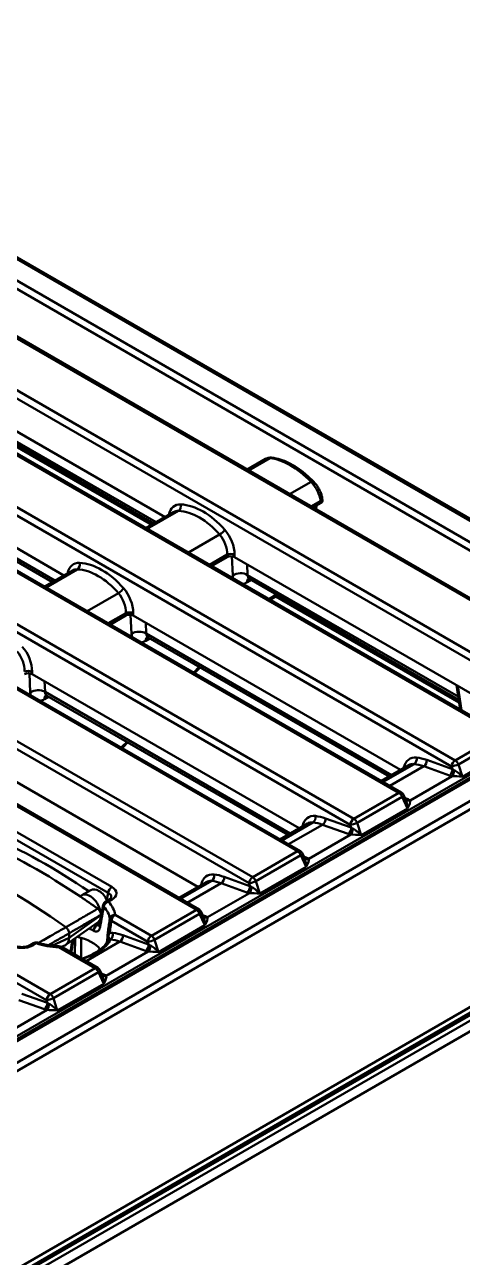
# Model space of a CAD drawing. Header units: millimetres. Extents: x 0 to 1485, y 0 to 1050.
# Drawn here: x 1326 to 1367.9, y 298 to 416 of the extents above; entities that cross this region are included whole.
import ezdxf

# ---------------------------------------------------------------- set-up
doc = ezdxf.new("R2010")
doc.units = ezdxf.units.MM
doc.header["$LTSCALE"] = 2.5
doc.layers.add('Sichtbare Kanten(DIN)', color=7, linetype='Continuous', lineweight=50)
doc.layers.add('Sichtbare tangentiale Kanten(DIN)', color=7, linetype='Continuous', lineweight=50)

msp = doc.modelspace()

# ---------------------------------------------------------------- linework, layer by layer
at = {"layer": 'Sichtbare Kanten(DIN)'}
for p, q in [((1392.125, 355.146), (1286.742, 415.989)), ((1381.451, 353.695), (1283.521, 410.235)), ((1371.764, 348.102), (1273.834, 404.642)), ((1362.076, 342.509), (1264.147, 399.049)), ((1352.389, 336.916), (1254.459, 393.456)), ((1342.702, 331.323), (1244.745, 387.878)), ((1339.453, 368.88), (1314.987, 383.005)), ((1338.358, 368.248), (1316.407, 380.922)), ((1329.765, 363.287), (1305.3, 377.412)), ((1328.671, 362.655), (1306.719, 375.329)), ((1349.07, 374.433), (1347.301, 373.411)), ((1354.52, 370.456), (1354.485, 370.685)), ((1340.276, 369.355), (1337.614, 367.818)), ((1354.376, 370.227), (1353.596, 369.777)), ((1353.92, 369.59), (1353.95, 369.981)), ((1345.395, 365.043), (1343.908, 364.184)), ((1371.662, 350.284), (1346.1, 365.043)), ((1330.589, 363.762), (1327.926, 362.225)), ((1367.539, 351.401), (1347.519, 362.959)), ((1350.246, 361.385), (1349.502, 360.955)), ((1335.708, 359.45), (1334.221, 358.591)), ((1361.975, 344.691), (1336.413, 359.45)), ((1360.88, 344.059), (1337.832, 357.366)), ((1387.323, 354.738), (1286.948, 296.787)), ((1352.288, 339.098), (1326.725, 353.857)), ((1342.282, 353.937), (1342.812, 354.491)), ((1367.329, 352.786), (1367.682, 350.459)), ((1351.193, 338.466), (1328.145, 351.773)), ((1342.6, 333.505), (1317.038, 348.264)), ((1360.136, 343.629), (1362.755, 345.141)), ((1362.28, 342.286), (1362.484, 341.844)), ((1350.448, 338.036), (1353.068, 339.548)), ((1352.593, 336.693), (1352.797, 336.251)), ((1287.199, 272.655), (1393.973, 334.301)), ((1340.761, 332.443), (1343.38, 333.955)), ((1331.506, 332.696), (1332.354, 333.186)), ((1334.109, 332.289), (1333.771, 332.094)), ((1333.319, 330.785), (1333.319, 330.822)), ((1333.319, 330.779), (1333.319, 330.785)), ((1342.905, 331.1), (1343.11, 330.658)), ((1329.998, 327.967), (1333.047, 330.117)), ((1333.047, 330.117), (1333.238, 330.227)), ((1326.877, 328.113), (1326.539, 327.918)), ((1329.92, 327.922), (1329.53, 327.742)), ((1330.27, 329.039), (1330.27, 328.629)), ((1330.484, 327.191), (1330.681, 328.448)), ((1331.429, 328.605), (1331.429, 326.645)), ((1333.014, 325.73), (1329.535, 327.739)), ((1333.218, 325.507), (1333.422, 325.065))]:
    msp.add_line(p, q, dxfattribs=at)
for centre, start, end in [((1361.826, 342.076), 24.82005, 60), ((1352.139, 336.483), 24.82005, 60), ((1334.021, 331.661), 120, 169.23426), ((1342.452, 330.89), 24.82005, 60), ((1327.127, 327.68), 71.83085, 120), ((1329.285, 327.306), 60, 87.76708), ((1332.764, 325.297), 24.82005, 60)]:
    msp.add_arc(centre, 0.5, start, end, dxfattribs=at)
for centre, major_axis, ratio, start_param, end_param in [((1354.018, 370.431), (0.504, 0), 0.5729812, 5.5015852, 6.3697947), ((1345.748, 364.836), (0.5, 0), 0.5817527, 0.7891963, 2.3523964), ((1336.06, 359.243), (0.5, 0), 0.5817527, 0.7891963, 2.3523964), ((1326.373, 353.65), (0.5, 0), 0.5817527, 0.7891963, 2.3523964), ((1327.3, 279.1), (-34.287, 59.387), 0.5773503, 5.4141782, 5.6123962), ((1328.149, 279.59), (-34.287, 59.387), 0.5773503, 5.4149885, 5.6123962), ((1324.083, 277.242), (34.406, -59.593), 0.5773503, 2.2351216, 2.477277), ((1332.257, 331.395), (-0.751, 1.301), 0.5773503, 4.0032925, 6.521409), ((1333.105, 331.885), (-0.751, 1.301), 0.5773503, 4.6108683, 6.2831853), ((1327.3, 279.1), (-34.287, 59.387), 0.5773503, 5.3798161, 5.4141782), ((1332.257, 331.395), (0.752, -1.303), 0.575771, 0.0522169, 0.7840286), ((1332.257, 331.395), (0.751, -1.301), 0.5773503, 0.7826591, 0.7881372), ((1329.208, 329.246), (0.752, -1.303), 0.575771, 6.2309684, 7.0672139), ((1329.626, 326.544), (-4, 0), 0.5773503, 3.5728161, 4.3503145), ((1332.99, 326.759), (0.908, 1.511), 0.0420044, 5.9987699, 6.0123631)]:
    msp.add_ellipse(centre, major_axis=major_axis, ratio=ratio, start_param=start_param, end_param=end_param, dxfattribs=at)
for points, knots in [([(1349.681, 374.554), (1349.641, 374.558), (1349.6, 374.56), (1349.518, 374.56), (1349.477, 374.558), (1349.393, 374.548), (1349.352, 374.54), (1349.269, 374.519), (1349.228, 374.506), (1349.147, 374.474), (1349.108, 374.455), (1349.07, 374.433)], [0.40814755, 0.40814755, 0.40814755, 0.40814755, 0.48359767, 0.48359767, 0.55904779, 0.55904779, 0.63449792, 0.63449792, 0.70994804, 0.70994804, 0.78539816, 0.78539816, 0.78539816, 0.78539816]), ([(1353.635, 372.301), (1353.385, 372.554), (1353.129, 372.791), (1352.607, 373.227), (1352.341, 373.426), (1351.806, 373.781), (1351.536, 373.937), (1350.999, 374.2), (1350.731, 374.308), (1350.201, 374.472), (1349.938, 374.527), (1349.681, 374.554)], [-0.40814755, -0.40814755, -0.40814755, -0.40814755, -0.24488853, -0.24488853, -0.08162951, -0.08162951, 0.08162951, 0.08162951, 0.24488853, 0.24488853, 0.40814755, 0.40814755, 0.40814755, 0.40814755]), ([(1354.485, 370.685), (1354.468, 370.8), (1354.441, 370.916), (1354.369, 371.146), (1354.325, 371.261), (1354.221, 371.487), (1354.162, 371.598), (1354.031, 371.814), (1353.959, 371.918), (1353.804, 372.118), (1353.721, 372.213), (1353.635, 372.301)], [-1.4835299, -1.4835299, -1.4835299, -1.4835299, -1.2684534, -1.2684534, -1.0533769, -1.0533769, -0.8383005, -0.8383005, -0.623224, -0.623224, -0.4081475, -0.4081475, -0.4081475, -0.4081475]), ([(1347.519, 362.959), (1347.489, 362.977), (1347.456, 362.989), (1347.402, 363.003), (1347.38, 363.005), (1347.362, 363.005), (1347.359, 363.004), (1347.359, 363.004)], [-0.78539816, -0.78539816, -0.78539816, -0.78539816, -0.62831853, -0.62831853, -0.4712389, -0.4712389, -0.37874925, -0.37874925, -0.37874925, -0.37874925]), ([(1337.832, 357.366), (1337.801, 357.384), (1337.768, 357.396), (1337.714, 357.41), (1337.693, 357.412), (1337.675, 357.412), (1337.672, 357.411), (1337.672, 357.411)], [-0.78539816, -0.78539816, -0.78539816, -0.78539816, -0.62831853, -0.62831853, -0.4712389, -0.4712389, -0.37874925, -0.37874925, -0.37874925, -0.37874925]), ([(1328.145, 351.773), (1328.114, 351.791), (1328.081, 351.803), (1328.027, 351.817), (1328.006, 351.819), (1327.988, 351.819), (1327.984, 351.818), (1327.984, 351.818)], [-0.78539816, -0.78539816, -0.78539816, -0.78539816, -0.62831853, -0.62831853, -0.4712389, -0.4712389, -0.37874925, -0.37874925, -0.37874925, -0.37874925]), ([(1335.328, 346.766), (1335.507, 346.941), (1335.685, 347.117), (1335.868, 347.299), (1335.873, 347.304), (1335.878, 347.308)], [0.351302021, 0.351302021, 0.351302021, 0.351302021, 0.361283155, 0.361283155, 0.361559024, 0.361559024, 0.361559024, 0.361559024]), ([(1362.483, 341.847), (1362.483, 341.847), (1362.483, 341.846), (1362.485, 341.845), (1362.486, 341.842), (1362.491, 341.837), (1362.494, 341.833), (1362.502, 341.825), (1362.507, 341.82), (1362.512, 341.816)], [-0.52379285, -0.52379285, -0.52379285, -0.52379285, -0.50995608, -0.50995608, -0.456326, -0.456326, -0.40269593, -0.40269593, -0.34906585, -0.34906585, -0.34906585, -0.34906585]), ([(1352.796, 336.254), (1352.796, 336.254), (1352.796, 336.253), (1352.797, 336.252), (1352.799, 336.249), (1352.803, 336.244), (1352.806, 336.24), (1352.814, 336.232), (1352.819, 336.227), (1352.825, 336.223)], [-0.52379285, -0.52379285, -0.52379285, -0.52379285, -0.50995608, -0.50995608, -0.456326, -0.456326, -0.40269593, -0.40269593, -0.34906585, -0.34906585, -0.34906585, -0.34906585]), ([(1333.53, 331.754), (1333.506, 331.627), (1333.482, 331.5), (1333.433, 331.245), (1333.409, 331.118), (1333.36, 330.864), (1333.336, 330.737), (1333.287, 330.482), (1333.262, 330.355), (1333.213, 330.1), (1333.189, 329.973), (1333.164, 329.845)], [0.54406896, 0.54406896, 0.54406896, 0.54406896, 0.64008714, 0.64008714, 0.73610532, 0.73610532, 0.8321235, 0.8321235, 0.92814169, 0.92814169, 1.02415987, 1.02415987, 1.02415987, 1.02415987]), ([(1334.297, 332.464), (1334.297, 332.462), (1334.296, 332.459), (1334.291, 332.448), (1334.286, 332.44), (1334.271, 332.418), (1334.26, 332.405), (1334.23, 332.375), (1334.211, 332.358), (1334.166, 332.324), (1334.139, 332.306), (1334.109, 332.289)], [0.12038928, 0.12038928, 0.12038928, 0.12038928, 0.25190578, 0.25190578, 0.38342229, 0.38342229, 0.5149388, 0.5149388, 0.64645531, 0.64645531, 0.77797182, 0.77797182, 0.77797182, 0.77797182]), ([(1333.316, 330.877), (1333.313, 330.907), (1333.307, 330.937), (1333.286, 331.019), (1333.267, 331.07), (1333.213, 331.178), (1333.178, 331.234), (1333.097, 331.332), (1333.053, 331.374), (1333.007, 331.406)], [-0.13225472, -0.13225472, -0.13225472, -0.13225472, -0.11178349, -0.11178349, -0.07807626, -0.07807626, -0.0390802, -0.0390802, 0, 0, 0, 0]), ([(1343.108, 330.661), (1343.108, 330.661), (1343.109, 330.66), (1343.11, 330.659), (1343.111, 330.656), (1343.116, 330.651), (1343.119, 330.647), (1343.127, 330.639), (1343.132, 330.634), (1343.138, 330.63)], [-0.52379285, -0.52379285, -0.52379285, -0.52379285, -0.50995608, -0.50995608, -0.456326, -0.456326, -0.40269593, -0.40269593, -0.34906585, -0.34906585, -0.34906585, -0.34906585]), ([(1330.27, 329.039), (1330.27, 329.093), (1330.261, 329.15), (1330.226, 329.269), (1330.201, 329.328), (1330.141, 329.433), (1330.108, 329.479), (1330.037, 329.56), (1329.999, 329.595), (1329.96, 329.623)], [0, 0, 0, 0, 0.03907972, 0.03907972, 0.07807584, 0.07807584, 0.1116271, 0.1116271, 0.14519597, 0.14519597, 0.14519597, 0.14519597]), ([(1333.164, 329.845), (1333.16, 329.827), (1333.156, 329.812), (1333.149, 329.788), (1333.146, 329.78), (1333.142, 329.773), (1333.142, 329.772), (1333.142, 329.772)], [0, 0, 0, 0, 0.026375528, 0.026375528, 0.052751057, 0.052751057, 0.067864579, 0.067864579, 0.067864579, 0.067864579]), ([(1326.539, 327.918), (1326.482, 327.885), (1326.411, 327.853), (1326.248, 327.797), (1326.155, 327.774), (1325.954, 327.741), (1325.846, 327.733), (1325.63, 327.732), (1325.522, 327.741), (1325.317, 327.774), (1325.221, 327.798), (1325.058, 327.855), (1324.99, 327.886), (1324.934, 327.918)], [-0.7779718, -0.7779718, -0.7779718, -0.7779718, -0.5289304, -0.5289304, -0.2692866, -0.2692866, -0.0019422, -0.0019422, 0.2681177, 0.2681177, 0.5354857, 0.5354857, 0.7779718, 0.7779718, 0.7779718, 0.7779718]), ([(1329.304, 327.805), (1329.162, 327.811), (1329.02, 327.82), (1328.738, 327.846), (1328.598, 327.862), (1328.322, 327.903), (1328.186, 327.926), (1327.919, 327.98), (1327.787, 328.011), (1327.53, 328.078), (1327.405, 328.115), (1327.283, 328.155)], [5.56522, 5.56522, 5.56522, 5.56522, 5.65511088, 5.65511088, 5.74500175, 5.74500175, 5.83489262, 5.83489262, 5.92478349, 5.92478349, 6.01467437, 6.01467437, 6.01467437, 6.01467437]), ([(1333.879, 328.198), (1333.853, 328.136), (1333.797, 328.04), (1333.603, 327.802), (1333.448, 327.653), (1333.058, 327.357), (1332.823, 327.209), (1332.284, 326.933), (1331.982, 326.803), (1331.596, 326.662), (1331.535, 326.64), (1331.474, 326.619)], [0, 0, 0, 0, 0.18657678, 0.18657678, 0.41689445, 0.41689445, 0.64721212, 0.64721212, 0.87752979, 0.87752979, 0.91960563, 0.91960563, 0.91960563, 0.91960563]), ([(1333.908, 328.317), (1333.907, 328.304), (1333.904, 328.292), (1333.9, 328.271), (1333.898, 328.261), (1333.894, 328.244), (1333.893, 328.237), (1333.889, 328.224), (1333.887, 328.219), (1333.884, 328.21), (1333.883, 328.207), (1333.882, 328.204)], [0.235249337, 0.235249337, 0.235249337, 0.235249337, 0.25465712, 0.25465712, 0.274064902, 0.274064902, 0.293472685, 0.293472685, 0.312880468, 0.312880468, 0.332288251, 0.332288251, 0.332288251, 0.332288251]), ([(1333.421, 325.068), (1333.421, 325.068), (1333.421, 325.067), (1333.422, 325.066), (1333.424, 325.063), (1333.429, 325.058), (1333.432, 325.054), (1333.44, 325.046), (1333.445, 325.041), (1333.45, 325.037)], [-0.52379285, -0.52379285, -0.52379285, -0.52379285, -0.50995608, -0.50995608, -0.456326, -0.456326, -0.40269593, -0.40269593, -0.34906585, -0.34906585, -0.34906585, -0.34906585])]:
    msp.add_open_spline(points, degree=3, knots=knots, dxfattribs=at)
for points in [[(1362.512, 341.816), (1362.513, 341.815), (1362.513, 341.815), (1362.513, 341.815)], [(1352.825, 336.223), (1352.825, 336.222), (1352.826, 336.222), (1352.826, 336.222)], [(1333.319, 330.822), (1333.319, 330.84), (1333.318, 330.858), (1333.316, 330.877)], [(1343.138, 330.63), (1343.138, 330.629), (1343.138, 330.629), (1343.138, 330.629)], [(1329.563, 327.757), (1329.559, 327.748), (1329.555, 327.738), (1329.553, 327.728)], [(1333.45, 325.037), (1333.451, 325.036), (1333.451, 325.036), (1333.451, 325.036)]]:
    msp.add_open_spline(points, degree=3, dxfattribs=at)
at = {"layer": 'Sichtbare tangentiale Kanten(DIN)'}
for p, q in [((1286.492, 415.964), (1391.875, 355.121)), ((1286.845, 412.89), (1387.22, 354.938)), ((1387.573, 355.529), (1287.198, 413.481)), ((1283.271, 410.21), (1381.201, 353.67)), ((1278.617, 407.15), (1376.547, 350.61)), ((1376.899, 351.186), (1278.969, 407.726)), ((1273.584, 404.617), (1371.514, 348.077)), ((1268.93, 401.557), (1366.86, 345.017)), ((1367.212, 345.593), (1269.282, 402.133)), ((1263.897, 399.024), (1361.826, 342.484)), ((1357.524, 340), (1259.595, 396.54)), ((1259.242, 395.964), (1357.172, 339.424)), ((1254.209, 393.431), (1352.139, 336.891)), ((1347.837, 334.407), (1249.907, 390.947)), ((1249.555, 390.371), (1347.485, 333.831)), ((1244.501, 387.85), (1342.452, 331.298)), ((1338.592, 368.383), (1316.233, 381.292)), ((1230.141, 379.208), (1328.11, 322.645)), ((1328.462, 323.221), (1230.512, 379.773)), ((1338.15, 368.128), (1318.926, 379.228)), ((1328.905, 362.79), (1306.546, 375.699)), ((1347.442, 373.33), (1349.489, 374.512)), ((1353.418, 372.244), (1351.371, 371.062)), ((1353.393, 369.894), (1354.343, 370.442)), ((1354.343, 370.442), (1354.376, 370.227)), ((1337.754, 367.737), (1340.747, 369.465)), ((1353.812, 369.902), (1353.794, 369.662)), ((1344.676, 367.197), (1341.683, 365.469)), ((1343.706, 364.301), (1345.395, 365.277)), ((1345.395, 365.277), (1345.395, 365.043)), ((1345.846, 365.121), (1345.935, 363.288)), ((1346.1, 365.043), (1346.1, 365.277)), ((1328.067, 362.144), (1331.06, 363.872)), ((1347.346, 363.33), (1347.296, 364.352)), ((1367.494, 351.697), (1347.346, 363.33)), ((1347.298, 362.637), (1347.688, 362.862)), ((1334.989, 361.604), (1331.996, 359.876)), ((1350.112, 361.462), (1349.367, 361.032)), ((1367.579, 351.138), (1350.038, 361.265)), ((1334.018, 358.708), (1335.708, 359.684)), ((1335.708, 359.684), (1335.708, 359.45)), ((1336.158, 359.528), (1336.247, 357.695)), ((1336.413, 359.45), (1336.413, 359.684)), ((1337.658, 357.737), (1337.609, 358.759)), ((1361.114, 344.194), (1337.658, 357.737)), ((1337.611, 357.044), (1338, 357.269)), ((1391.875, 355.121), (1286.492, 294.278)), ((1286.845, 293.68), (1392.229, 354.523)), ((1287.198, 296.762), (1387.573, 354.714)), ((1326.471, 353.935), (1326.56, 352.102)), ((1326.725, 353.857), (1326.725, 354.091)), ((1342.198, 353.986), (1342.728, 354.539)), ((1287.258, 297.253), (1385.248, 353.827)), ((1327.971, 352.144), (1327.921, 353.166)), ((1367.81, 350.384), (1367.458, 352.712)), ((1327.924, 351.451), (1328.313, 351.676)), ((1351.427, 338.601), (1327.971, 352.144)), ((1371.514, 348.077), (1367.212, 345.593)), ((1367.518, 345.212), (1371.82, 347.696)), ((1366.944, 344.751), (1364.489, 345.633)), ((1372.331, 346.591), (1367.895, 344.03)), ((1360.314, 343.526), (1363.293, 345.246)), ((1360.955, 343.156), (1364.198, 345.028)), ((1364.198, 345.028), (1366.654, 344.146)), ((1366.86, 345.017), (1366.944, 344.751)), ((1367.895, 344.03), (1367.518, 345.212)), ((1366.911, 344.084), (1362.892, 341.764)), ((1361.826, 342.484), (1357.524, 340)), ((1357.831, 339.619), (1362.133, 342.103)), ((1362.133, 342.103), (1362.644, 340.998)), ((1319.435, 341.332), (1334.008, 332.918)), ((1334.359, 333.48), (1319.786, 341.893)), ((1362.644, 340.998), (1358.207, 338.437)), ((1362.707, 341.867), (1362.422, 341.978)), ((1357.257, 339.158), (1354.802, 340.04)), ((1350.627, 337.933), (1353.605, 339.653)), ((1351.268, 337.563), (1354.511, 339.435)), ((1354.511, 339.435), (1356.966, 338.553)), ((1357.172, 339.424), (1357.257, 339.158)), ((1358.207, 338.437), (1357.831, 339.619)), ((1357.224, 338.491), (1353.205, 336.171)), ((1393.333, 336.257), (1286.845, 274.777)), ((1352.139, 336.891), (1347.837, 334.407)), ((1348.143, 334.026), (1352.445, 336.51)), ((1352.445, 336.51), (1352.956, 335.405)), ((1353.02, 336.274), (1352.735, 336.385)), ((1287.022, 274.335), (1393.51, 335.816)), ((1393.736, 335.741), (1287.022, 274.13)), ((1287.199, 273.688), (1393.912, 335.299)), ((1352.956, 335.405), (1348.52, 332.844)), ((1340.939, 332.34), (1343.918, 334.06)), ((1341.581, 331.97), (1344.823, 333.842)), ((1344.823, 333.842), (1347.279, 332.96)), ((1347.57, 333.565), (1345.114, 334.447)), ((1347.485, 333.831), (1347.57, 333.565)), ((1348.52, 332.844), (1348.143, 334.026)), ((1333.874, 332.288), (1334.008, 332.918)), ((1347.536, 332.898), (1343.517, 330.578)), ((1334.021, 332.069), (1334.359, 332.264)), ((1333.319, 330.779), (1330.27, 328.629)), ((1338.15, 328.814), (1334.67, 330.823)), ((1342.452, 331.298), (1338.15, 328.814)), ((1338.456, 328.433), (1342.758, 330.917)), ((1342.758, 330.917), (1343.269, 329.812)), ((1343.332, 330.681), (1343.048, 330.792)), ((1332.959, 329.85), (1333.191, 329.984)), ((1334.318, 330.247), (1337.798, 328.238)), ((1343.269, 329.812), (1338.833, 327.251)), ((1326.789, 327.894), (1327.127, 328.089)), ((1330.27, 328.629), (1328.611, 327.862)), ((1330.569, 328.37), (1330.393, 327.243)), ((1330.826, 326.993), (1330.864, 328.577)), ((1331.893, 326.377), (1335.136, 328.249)), ((1334.216, 328.458), (1334.23, 328.467)), ((1335.136, 328.249), (1337.591, 327.367)), ((1337.882, 327.972), (1335.427, 328.854)), ((1337.798, 328.238), (1337.882, 327.972)), ((1338.833, 327.251), (1338.456, 328.433)), ((1329.285, 327.714), (1332.764, 325.705)), ((1337.849, 327.305), (1333.83, 324.985)), ((1332.764, 325.705), (1328.462, 323.221)), ((1328.769, 322.84), (1333.07, 325.324)), ((1333.07, 325.324), (1333.582, 324.219)), ((1333.645, 325.088), (1333.36, 325.199)), ((1328.195, 322.379), (1325.74, 323.261)), ((1333.582, 324.219), (1329.145, 321.658)), ((1325.449, 322.656), (1327.904, 321.774)), ((1328.11, 322.645), (1328.195, 322.379)), ((1329.145, 321.658), (1328.769, 322.84)), ((1328.162, 321.712), (1324.143, 319.392))]:
    msp.add_line(p, q, dxfattribs=at)
for centre, major_axis, ratio, start_param, end_param in [((1350.136, 372.739), (1.092, -1.678), 0.5383776, 2.7356059, 3.1128565), ((1349.63, 374.057), (0.052, 0.497), 0.7786605, 0, 0.4999202), ((1351.823, 368.345), (3.893, -5.831), 0.5288296, 1.9135858, 2.7298809), ((1353.278, 371.95), (0.356, 0.351), 0.2805518, 0, 0.9121842), ((1352.942, 371.118), (1.092, -1.678), 0.5383776, 0.8439285, 1.9193108), ((1353.991, 370.61), (0.494, 0.075), 0.5729812, 5.4149759, 6.2831853), ((1341.519, 367.728), (-1.069, 2.266), 0.6252357, 5.9578795, 6.9577975), ((1341.167, 367.56), (0.814, -1.834), 0.6362092, 2.8320341, 3.2092848), ((1340.607, 369.921), (-0.027, -0.499), 0.7385876, 0.462449, 1.9531631), ((1342.286, 362.839), (2.951, -6.366), 0.6284183, 2.004372, 2.8206671), ((1342.638, 363.007), (-3.206, 6.798), 0.6252357, 5.1415844, 5.9578795), ((1344.817, 367.49), (-0.376, -0.329), 0.3206247, 0.9296148, 2.420329), ((1343.973, 365.94), (0.814, -1.834), 0.6362092, 0.9403567, 2.0157391), ((1344.325, 366.108), (-1.069, 2.266), 0.6252357, 4.0662021, 5.1415844), ((1331.831, 362.135), (-1.069, 2.266), 0.6252357, 5.9578795, 6.9577975), ((1330.92, 364.328), (-0.027, -0.499), 0.7385876, 0.462449, 1.9531631), ((1332.951, 357.414), (-3.206, 6.798), 0.6252357, 5.1415844, 5.9578795), ((1345.748, 365.109), (-0.5, 0), 0.4727225, 3.9307889, 5.493989), ((1331.479, 361.967), (0.814, -1.834), 0.6362092, 2.8320341, 3.2092848), ((1332.599, 357.246), (2.951, -6.366), 0.6284183, 2.004372, 2.8206671), ((1346.641, 362.852), (-0.999, -0.048), 0.6451672, 3.8988324, 5.466587), ((1347.348, 364.241), (1.05, 1.703), 0.5568606, 2.4597373, 2.6728388), ((1348.054, 363.805), (-0.549, -0.837), 0.5358041, 5.6153777, 6.3135094), ((1347.348, 364.241), (1.05, 1.703), 0.5568606, 3.6428992, 3.9432671), ((1348.005, 362.2), (-0.5, 0.866), 0.5773503, 0.1860037, 0.7504916), ((1335.129, 361.897), (-0.376, -0.329), 0.3206247, 0.9296148, 2.420329), ((1334.286, 360.347), (0.814, -1.834), 0.6362092, 0.9403567, 2.0157391), ((1334.638, 360.515), (-1.069, 2.266), 0.6252357, 4.0662021, 5.1415844), ((1336.06, 359.516), (-0.5, 0), 0.4727225, 3.9307889, 5.493989), ((1336.954, 357.259), (-0.999, -0.048), 0.6451672, 3.8988324, 5.466587), ((1337.66, 358.648), (1.05, 1.703), 0.5568606, 2.4597373, 2.6728388), ((1338.318, 356.607), (-0.5, 0.866), 0.5773503, 0.1860037, 0.7504916), ((1338.367, 358.212), (-0.549, -0.837), 0.5358041, 5.6153777, 6.3135094), ((1324.951, 354.922), (-1.069, 2.266), 0.6252357, 4.0662021, 5.1415844), ((1337.66, 358.648), (1.05, 1.703), 0.5568606, 3.6428992, 3.9432671), ((1324.598, 354.754), (0.814, -1.834), 0.6362092, 0.9403567, 2.0157391), ((1326.373, 353.923), (-0.5, 0), 0.4727225, 3.9307889, 5.493989), ((1327.266, 351.666), (-0.999, -0.048), 0.6451672, 3.8988324, 5.466587), ((1327.973, 353.055), (1.05, 1.703), 0.5568606, 2.4597373, 2.6728388), ((1328.63, 351.014), (-0.5, 0.866), 0.5773503, 0.1860037, 0.7504916), ((1328.68, 352.619), (-0.549, -0.837), 0.5358041, 5.6153777, 6.3135094), ((1327.973, 353.055), (1.05, 1.703), 0.5568606, 3.6428992, 3.9432671), ((1317.83, 395.619), (-41.757, -67.678), 0.5568606, 1.1512873, 1.161595), ((1363.998, 343.514), (-1.069, 2.266), 0.6252357, 5.9094865, 6.9577975), ((1363.168, 345.7), (-0.06, -0.496), 0.7255168, 0.5119514, 2.0010807), ((1364.953, 338.807), (-3.206, 6.798), 0.6252357, 5.7242648, 5.9094865), ((1364.137, 345.466), (-0.169, -0.471), 0.6599874, 0.673045, 2.1579039), ((1367.212, 345.185), (-0.25, -0.433), 0.5773503, 3.9269908, 5.4105207), ((1367.212, 345.185), (0.25, -0.433), 0.5773503, 1.3089969, 2.3561945), ((1363.646, 343.346), (0.814, -1.834), 0.6362092, 2.7836412, 3.2092848), ((1364.601, 338.639), (2.951, -6.366), 0.6284183, 2.5870525, 2.7722741), ((1366.592, 344.583), (-0.169, -0.471), 0.6599874, 0.673045, 2.1579039), ((1367.212, 345.185), (-0.476, -0.152), 0.1671016, 0.6872223, 2.2144269), ((1366.85, 344.522), (-0.07, -0.495), 0.4630442, 0.5566932, 1.9427496), ((1367.269, 345.005), (-0.526, 0.172), 0.6796992, 1.1421369, 1.4476111), ((1367.588, 344.002), (-0.692, 0.681), 0.2464013, 4.5060189, 5.7277494), ((1367.331, 344.567), (1.01, 0.106), 0.4842192, 3.9282767, 4.2337509), ((1367.588, 344.002), (-0.887, 0.063), 0.0586688, 4.3640673, 5.5857977), ((1361.826, 342.076), (0.25, 0.433), 0.5773503, 0, 0.7853982), ((1361.826, 342.076), (-0.25, 0.433), 0.5773503, 4.4505896, 5.4977871), ((1361.826, 342.076), (0.454, 0.21), 0.2543402, 5.3296052, 6.2831853), ((1362.337, 340.971), (-0.032, 1.052), 0.2915957, 4.729536, 5.6831161), ((1362.646, 342.305), (-0.181, -0.466), 0.6775279, 0.1031864, 0.6902679), ((1362.831, 342.201), (-0.318, -0.386), 0.8120586, 0, 0.9314839), ((1362.337, 340.971), (0.529, 0.824), 0.2528707, 4.9060737, 6.1278041), ((1361.966, 341.47), (1.039, 0.108), 0.4583488, 0.4238805, 0.7293547), ((1354.31, 337.921), (-1.069, 2.266), 0.6252357, 5.9094865, 6.9577975), ((1353.481, 340.107), (-0.06, -0.496), 0.7255168, 0.5119514, 2.0010807), ((1355.266, 333.214), (-3.206, 6.798), 0.6252357, 5.7242648, 5.9094865), ((1354.449, 339.873), (-0.169, -0.471), 0.6599874, 0.673045, 2.1579039), ((1357.524, 339.592), (-0.25, -0.433), 0.5773503, 3.9269908, 5.4105207), ((1357.524, 339.592), (0.25, -0.433), 0.5773503, 1.3089969, 2.3561945), ((1353.958, 337.753), (0.814, -1.834), 0.6362092, 2.7836412, 3.2092848), ((1354.913, 333.046), (2.951, -6.366), 0.6284183, 2.5870525, 2.7722741), ((1356.905, 338.99), (-0.169, -0.471), 0.6599874, 0.673045, 2.1579039), ((1357.643, 338.974), (1.01, 0.106), 0.4842192, 3.9282767, 4.2337509), ((1357.524, 339.592), (-0.476, -0.152), 0.1671016, 0.6872223, 2.2144269), ((1357.162, 338.929), (-0.07, -0.495), 0.4630442, 0.5566932, 1.9427496), ((1357.582, 339.412), (-0.526, 0.172), 0.6796992, 1.1421369, 1.4476111), ((1357.901, 338.409), (-0.692, 0.681), 0.2464013, 4.5060189, 5.7277494), ((1357.901, 338.409), (-0.887, 0.063), 0.0586688, 4.3640673, 5.5857977), ((1352.139, 336.483), (0.25, 0.433), 0.5773503, 0, 0.7853982), ((1352.139, 336.483), (-0.25, 0.433), 0.5773503, 4.4505896, 5.4977871), ((1352.139, 336.483), (0.454, 0.21), 0.2543402, 5.3296052, 6.2831853), ((1352.65, 335.378), (-0.032, 1.052), 0.2915957, 4.729536, 5.6831161), ((1352.958, 336.712), (-0.181, -0.466), 0.6775279, 0.1031864, 0.6902679), ((1353.143, 336.608), (-0.318, -0.386), 0.8120586, 0, 0.9314839), ((1352.65, 335.378), (0.529, 0.824), 0.2528707, 4.9060737, 6.1278041), ((1352.278, 335.877), (1.039, 0.108), 0.4583488, 0.4238805, 0.7293547), ((1344.623, 332.328), (-1.069, 2.266), 0.6252357, 5.9094865, 6.9577975), ((1344.271, 332.16), (0.814, -1.834), 0.6362092, 2.7836412, 3.2092848), ((1343.793, 334.514), (-0.06, -0.496), 0.7255168, 0.5119514, 2.0010807), ((1345.226, 327.453), (2.951, -6.366), 0.6284183, 2.5870525, 2.7722741), ((1345.578, 327.621), (-3.206, 6.798), 0.6252357, 5.7242648, 5.9094865), ((1344.762, 334.28), (-0.169, -0.471), 0.6599874, 0.673045, 2.1579039), ((1347.837, 333.999), (-0.25, -0.433), 0.5773503, 3.9269908, 5.4105207), ((1347.837, 333.999), (-0.476, -0.152), 0.1671016, 0.6872223, 2.2144269), ((1347.837, 333.999), (0.25, -0.433), 0.5773503, 1.3089969, 2.3561945), ((1334.359, 333.071), (0.25, 0.433), 0.5773503, 0.7853982, 2.2340214), ((1333.275, 332.464), (1.028, 0.101), 0.5569088, 6.107934, 7.0062951), ((1333.275, 332.872), (1.522, 0), 0.5688381, 5.5052135, 7.0611571), ((1347.217, 333.397), (-0.169, -0.471), 0.6599874, 0.673045, 2.1579039), ((1347.956, 333.381), (1.01, 0.106), 0.4842192, 3.9282767, 4.2337509), ((1347.475, 333.336), (-0.07, -0.495), 0.4630442, 0.5566932, 1.9427496), ((1348.214, 332.816), (-0.887, 0.063), 0.0586688, 4.3640673, 5.5857977), ((1347.894, 333.819), (-0.526, 0.172), 0.6796992, 1.1421369, 1.4476111), ((1348.214, 332.816), (-0.692, 0.681), 0.2464013, 4.5060189, 5.7277494), ((1334.021, 331.661), (-0.491, 0.093), 0.5872653, 0, 0.620851), ((1334.021, 331.661), (-0.356, -0.351), 0.7098308, 4.1024212, 5.5510444), ((1329.626, 330.268), (4.56, 0), 0.5773503, 0.0674329, 0.5168872), ((1334.021, 331.661), (-0.25, 0.433), 0.5773503, 5.4977871, 6.2831853), ((1329.626, 330.626), (5.056, 0), 0.5773503, 0.0674329, 0.5168872), ((1334.359, 331.856), (-0.25, 0.433), 0.5773503, 5.4977871, 6.2831853), ((1334.67, 330.415), (-0.497, -0.058), 0.8146409, 4.6173836, 6.0660069), ((1334.67, 330.415), (-0.494, 0.074), 0.572454, 0.1530083, 0.8676791), ((1334.67, 330.415), (0.25, 0.433), 0.5773503, 0.7853982, 2.268928), ((1342.452, 330.89), (0.25, 0.433), 0.5773503, 0, 0.7853982), ((1342.452, 330.89), (-0.25, 0.433), 0.5773503, 4.4505896, 5.4977871), ((1342.452, 330.89), (0.454, 0.21), 0.2543402, 5.3296052, 6.2831853), ((1342.963, 329.785), (-0.032, 1.052), 0.2915957, 4.729536, 5.6831161), ((1343.271, 331.119), (-0.181, -0.466), 0.6775279, 0.1031864, 0.6902679), ((1343.456, 331.015), (-0.318, -0.386), 0.8120586, 0, 0.9314839), ((1342.963, 329.785), (0.529, 0.824), 0.2528707, 4.9060737, 6.1278041), ((1342.591, 330.284), (1.039, 0.108), 0.4583488, 0.4238805, 0.7293547), ((1329.626, 327.614), (-4.161, 0), 0.5773503, 3.9146146, 4.0500766), ((1332.959, 329.442), (0.255, 0.43), 0.5844513, 0.7916633, 2.2402866), ((1329.626, 327.973), (4.657, 0), 0.5773503, 0.773022, 0.8214333), ((1333.655, 329.75), (-0.491, 0.095), 0.5844053, 0, 0.6686106), ((1334.495, 329.253), (-0.494, 0.074), 0.5724677, 0.1552174, 0.8676928), ((1334.936, 326.735), (-1.069, 2.266), 0.6252357, 5.9094865, 6.1000207), ((1334.106, 328.921), (-0.06, -0.496), 0.7255168, 0.5119514, 2.0010807), ((1335.891, 322.028), (-3.206, 6.798), 0.6252357, 5.7242648, 5.9094865), ((1325.737, 328.52), (1.5, 0), 0.5859898, 3.9344172, 5.4903608), ((1326.789, 327.485), (-0.25, 0.433), 0.5773503, 5.4977871, 6.2831853), ((1327.127, 327.68), (-0.25, 0.433), 0.5773503, 5.4977871, 6.2831853), ((1327.127, 327.68), (0.156, 0.475), 0.4034933, 0, 0.6828363), ((1329.626, 330.626), (5.056, 0), 0.5773503, 4.1955018, 4.6449561), ((1334.34, 328.004), (-0.461, 0.194), 0.9100556, 5.3332366, 6.2831853), ((1334.344, 328.014), (-0.462, 0.191), 0.9141049, 5.334599, 6.2831853), ((1334.584, 326.567), (0.814, -1.834), 0.6362092, 2.7836412, 2.7939035), ((1335.539, 321.86), (2.951, -6.366), 0.6284183, 2.5870525, 2.7722741), ((1335.075, 328.687), (-0.169, -0.471), 0.6599874, 0.673045, 2.1579039), ((1337.53, 327.804), (-0.169, -0.471), 0.6599874, 0.673045, 2.1579039), ((1338.15, 328.406), (-0.25, -0.433), 0.5773503, 3.9269908, 5.4105207), ((1338.15, 328.406), (-0.476, -0.152), 0.1671016, 0.6872223, 2.2144269), ((1338.207, 328.226), (-0.526, 0.172), 0.6796992, 1.1421369, 1.4476111), ((1338.15, 328.406), (0.25, -0.433), 0.5773503, 1.3089969, 2.3561945), ((1329.285, 327.306), (0.019, 0.5), 0.055017, 0, 0.6165527), ((1329.285, 327.306), (0.25, 0.433), 0.5773503, 0, 0.7853982), ((1338.268, 327.788), (1.01, 0.106), 0.4842192, 3.9282767, 4.2337509), ((1337.788, 327.743), (-0.07, -0.495), 0.4630442, 0.5566932, 1.9427496), ((1338.526, 327.223), (-0.887, 0.063), 0.0586688, 4.3640673, 5.5857977), ((1338.526, 327.223), (-0.692, 0.681), 0.2464013, 4.5060189, 5.7277494), ((1332.764, 325.297), (0.25, 0.433), 0.5773503, 0, 0.7853982), ((1332.764, 325.297), (-0.25, 0.433), 0.5773503, 4.4505896, 5.4977871), ((1332.764, 325.297), (0.454, 0.21), 0.2543402, 5.3296052, 6.2831853), ((1333.275, 324.192), (-0.032, 1.052), 0.2915957, 4.729536, 5.6831161), ((1333.584, 325.526), (-0.181, -0.466), 0.6775279, 0.1031864, 0.6902679), ((1333.769, 325.422), (-0.318, -0.386), 0.8120586, 0, 0.9314839), ((1333.275, 324.192), (0.529, 0.824), 0.2528707, 4.9060737, 6.1278041), ((1332.903, 324.691), (1.039, 0.108), 0.4583488, 0.4238805, 0.7293547), ((1328.462, 322.813), (-0.25, -0.433), 0.5773503, 3.9269908, 5.4105207), ((1328.462, 322.813), (0.25, -0.433), 0.5773503, 1.3089969, 2.3561945), ((1327.843, 322.211), (-0.169, -0.471), 0.6599874, 0.673045, 2.1579039), ((1328.462, 322.813), (-0.476, -0.152), 0.1671016, 0.6872223, 2.2144269), ((1328.1, 322.15), (-0.07, -0.495), 0.4630442, 0.5566932, 1.9427496), ((1328.52, 322.633), (-0.526, 0.172), 0.6796992, 1.1421369, 1.4476111), ((1328.839, 321.63), (-0.692, 0.681), 0.2464013, 4.5060189, 5.7277494), ((1328.581, 322.195), (1.01, 0.106), 0.4842192, 3.9282767, 4.2337509), ((1328.839, 321.63), (-0.887, 0.063), 0.0586688, 4.3640673, 5.5857977)]:
    msp.add_ellipse(centre, major_axis=major_axis, ratio=ratio, start_param=start_param, end_param=end_param, dxfattribs=at)
for points, knots in [([(1333.59, 331.569), (1333.535, 331.27), (1333.48, 330.972), (1333.362, 330.331), (1333.299, 329.989), (1333.235, 329.647)], [0.54406896, 0.54406896, 0.54406896, 0.54406896, 0.7681199, 0.7681199, 1.02415987, 1.02415987, 1.02415987, 1.02415987]), ([(1333.007, 331.406), (1332.879, 331.331), (1332.751, 331.256), (1332.471, 331.093), (1332.32, 331.004), (1332.074, 330.86), (1331.98, 330.805), (1331.697, 330.64), (1331.508, 330.529), (1331.017, 330.242), (1330.715, 330.065), (1330.261, 329.8), (1330.111, 329.712), (1329.96, 329.623)], [-1.01421701, -1.01421701, -1.01421701, -1.01421701, -0.89887592, -0.89887592, -0.76319653, -0.76319653, -0.67839692, -0.67839692, -0.50879769, -0.50879769, -0.23743892, -0.23743892, -0.10198663, -0.10198663, -0.10198663, -0.10198663]), ([(1330.27, 329.039), (1330.421, 329.128), (1330.572, 329.216), (1331.025, 329.481), (1331.328, 329.658), (1331.819, 329.945), (1332.008, 330.055), (1332.291, 330.221), (1332.386, 330.276), (1332.631, 330.42), (1332.782, 330.508), (1333.062, 330.671), (1333.19, 330.746), (1333.319, 330.822)], [0.10198663, 0.10198663, 0.10198663, 0.10198663, 0.23743892, 0.23743892, 0.50879769, 0.50879769, 0.67839692, 0.67839692, 0.76319653, 0.76319653, 0.89887592, 0.89887592, 1.01421701, 1.01421701, 1.01421701, 1.01421701]), ([(1334.175, 330.445), (1334.146, 330.251), (1334.117, 330.058), (1334.059, 329.67), (1334.029, 329.476), (1334, 329.282)], [0, 0, 0, 0, 0.14335641, 0.14335641, 0.28671282, 0.28671282, 0.28671282, 0.28671282]), ([(1329.96, 329.623), (1329.792, 329.528), (1329.625, 329.432), (1329.121, 329.145), (1328.785, 328.953), (1328.239, 328.642), (1328.03, 328.522), (1327.715, 328.343), (1327.61, 328.283), (1327.453, 328.193), (1327.401, 328.164), (1327.349, 328.134)], [0.10198663, 0.10198663, 0.10198663, 0.10198663, 0.23743892, 0.23743892, 0.50879769, 0.50879769, 0.67839692, 0.67839692, 0.76319653, 0.76319653, 0.80516716, 0.80516716, 0.80516716, 0.80516716]), ([(1333.235, 329.647), (1333.226, 329.596), (1333.213, 329.547), (1333.173, 329.432), (1333.141, 329.372), (1333.053, 329.266), (1332.993, 329.229), (1332.845, 329.2), (1332.756, 329.216), (1332.643, 329.27), (1332.623, 329.28), (1332.604, 329.292)], [0, 0, 0, 0, 0.03852028, 0.03852028, 0.10015274, 0.10015274, 0.1789136, 0.1789136, 0.26990909, 0.26990909, 0.28857324, 0.28857324, 0.28857324, 0.28857324]), ([(1332.959, 329.85), (1332.97, 329.844), (1332.981, 329.838), (1333.042, 329.806), (1333.09, 329.793), (1333.139, 329.797), (1333.146, 329.798), (1333.153, 329.8)], [-0.28857324, -0.28857324, -0.28857324, -0.28857324, -0.26990909, -0.26990909, -0.1789136, -0.1789136, -0.16293184, -0.16293184, -0.16293184, -0.16293184]), ([(1334, 329.282), (1333.988, 329.201), (1333.977, 329.112), (1333.952, 328.867), (1333.942, 328.704), (1333.927, 328.474), (1333.919, 328.392), (1333.909, 328.322), (1333.909, 328.32), (1333.908, 328.317)], [0, 0, 0, 0, 0.05999792, 0.05999792, 0.15599459, 0.15599459, 0.2323854, 0.2323854, 0.23524934, 0.23524934, 0.23524934, 0.23524934]), ([(1334.216, 328.468), (1334.174, 328.505), (1334.13, 328.541), (1334.071, 328.617), (1334.05, 328.654), (1334.033, 328.77), (1334.047, 328.858), (1334.095, 328.992), (1334.118, 329.041), (1334.143, 329.085)], [-0.33228825, -0.33228825, -0.33228825, -0.33228825, -0.2323854, -0.2323854, -0.15599459, -0.15599459, -0.05999792, -0.05999792, 0, 0, 0, 0]), ([(1334.143, 329.085), (1334.172, 329.278), (1334.202, 329.472), (1334.26, 329.86), (1334.289, 330.053), (1334.318, 330.247)], [-0.28671282, -0.28671282, -0.28671282, -0.28671282, -0.14335641, -0.14335641, 0, 0, 0, 0]), ([(1328.29, 327.909), (1328.447, 327.999), (1328.604, 328.088), (1329.096, 328.369), (1329.432, 328.561), (1329.935, 328.848), (1330.103, 328.944), (1330.27, 329.039)], [-0.63543314, -0.63543314, -0.63543314, -0.63543314, -0.50879769, -0.50879769, -0.23743892, -0.23743892, -0.10198663, -0.10198663, -0.10198663, -0.10198663]), ([(1331.524, 326.591), (1331.905, 326.717), (1332.263, 326.855), (1333.103, 327.262), (1333.526, 327.555), (1334.018, 328.065), (1334.155, 328.277), (1334.216, 328.458)], [-0.923162, -0.923162, -0.923162, -0.923162, -0.67801558, -0.67801558, -0.28182735, -0.28182735, 0, 0, 0, 0]), ([(1334.216, 328.458), (1334.216, 328.46), (1334.216, 328.462), (1334.216, 328.465), (1334.216, 328.467), (1334.216, 328.468)], [-0.0050492199, -0.0050492199, -0.0050492199, -0.0050492199, -0.0025246099, -0.0025246099, 0, 0, 0, 0]), ([(1329.581, 327.712), (1329.598, 327.725), (1329.616, 327.737), (1329.691, 327.789), (1329.747, 327.829), (1329.804, 327.869)], [0.137859837, 0.137859837, 0.137859837, 0.137859837, 0.153637502, 0.153637502, 0.204194063, 0.204194063, 0.204194063, 0.204194063])]:
    msp.add_open_spline(points, degree=3, knots=knots, dxfattribs=at)

doc.saveas('drawing.dxf')
